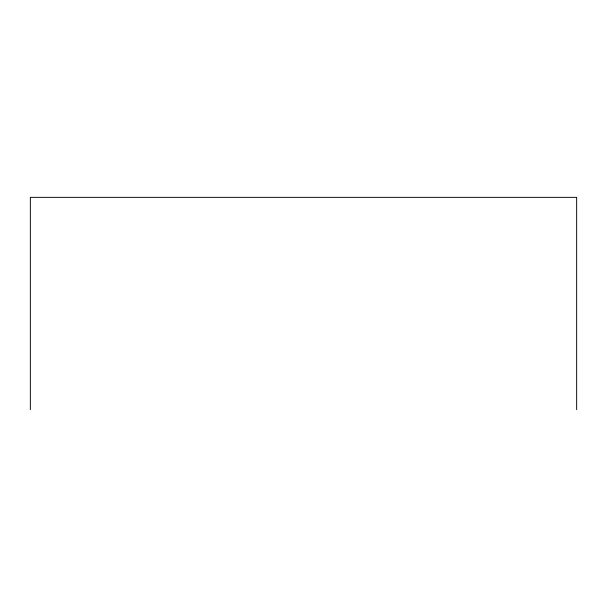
<?xml version="1.0" encoding="UTF-8"?>
<svg xmlns="http://www.w3.org/2000/svg" width="607" height="607" viewBox="0 0 607 607"><rect width="100%" height="100%" fill="white"/><g stroke="black" fill="none" stroke-linecap="round" stroke-linejoin="round"><path stroke-width="0.91" d="M576.65 409.649L576.65 197.351L30.35 197.351L30.35 409.649"/></g></svg>
